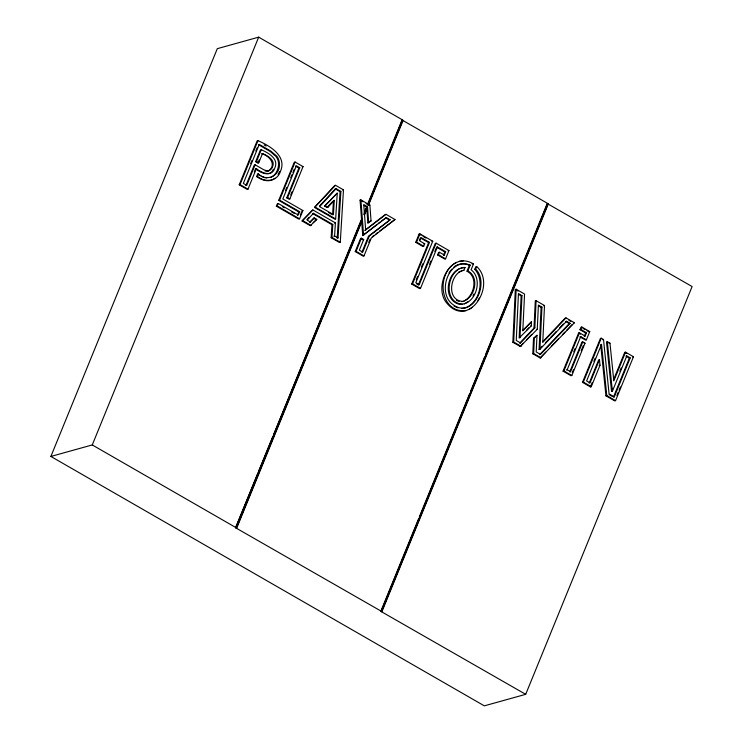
<?xml version="1.0" encoding="UTF-8"?>
<svg xmlns="http://www.w3.org/2000/svg" width="743" height="743" viewBox="0 0 743 743"><rect width="100%" height="100%" fill="white"/><g stroke="black" fill="none" stroke-linecap="round" stroke-linejoin="round"><path stroke-width="1.11" d="M542.696 341.78L565.172 318.143L566.008 317.911L574.404 322.741L540.198 358.005L532.805 353.742L533.511 338.269L536.985 335.269L536.214 351.95L540.477 354.411L570.113 323.307L566.575 321.273L565.729 321.505L569.268 323.539L570.113 323.307M541.043 357.773L533.641 353.51L534.356 338.037L536.985 335.269M538.452 305.81L541.099 307.333L539.093 349.516L539.938 349.284L541.944 307.1L538.406 305.067L537.263 329.279L520.239 346.517L512.846 342.263L515.317 289.464L516.162 289.231L524.558 294.061L522.803 330.876L531.514 321.7L531.319 325.861L519.134 338.037L521.149 295.853L518.493 294.33M521.084 346.284L513.682 342.031L516.162 289.231M519.979 337.796L521.985 295.621L518.447 293.578L516.255 340.47L520.518 342.922L534.83 327.877L536.112 300.711L535.276 300.943L533.994 328.118L519.682 343.164L520.518 342.922M536.112 300.711L544.517 305.54L542.761 342.365L566.008 317.911M333.421 214.588L334.294 200.359L333.458 200.591L332.585 214.829L333.421 214.588L319.601 206.638L336.133 188.676L340.888 191.406L338.037 237.927L337.201 238.159L340.043 191.648L335.288 188.908L319.509 206.052M340.275 242.246L331.991 237.481L332.808 224.442L313.444 213.306L312.599 213.538L331.963 224.674L331.146 237.714L339.44 242.478L340.275 242.246L343.48 189.864L335.539 185.304L334.703 185.536L314.512 207.464L334.824 219.148L335.66 218.916L337.238 193.152L324.654 206.136L327.059 207.52L327.904 207.288L334.294 200.359M338.037 237.927L334.582 235.94L335.409 222.9L312.859 209.925L302.067 220.977L310.323 225.733L316.806 219.361L314.4 217.987L313.555 218.219L309.738 222.352L314.4 217.987M485.467 354.848L547.21 203.536L692.114 286.557L525.7 694.333L484.325 705.85L50.886 456.443L217.3 48.666L258.675 37.15L402.427 119.864L367.831 204.641M50.886 456.443L92.262 444.936L258.675 37.15M265.149 170.992C268.297 171.912 271.557 169.868 272.514 166.803C275.69 159.875 267.526 155.891 262.539 153.504L258.759 162.763L257.914 162.996L255.648 161.695L260.431 149.965L261.276 149.733C268.242 152.807 279.154 158.714 274.78 168.113C271.957 177.308 261.471 172.97 256.391 168.568L247.995 189.149L247.15 189.381L239.218 184.812L257.134 140.901L257.979 140.668C269.625 145.684 287.29 155.965 280.445 171.373C277.362 181.561 264.712 182.908 257.422 176.332L256.586 176.565L257.589 174.103L258.425 173.871C266.681 182.286 280.176 175.589 279.414 164.166A11.349 9.91 74.4 0 0 276.898 156.271L270.954 151.182L259.242 144.439L258.397 144.671L270.118 151.414L276.052 156.504A11.349 9.91 74.4 0 1 278.579 164.398C278.319 169.645 275.783 175.302 270.749 177.512M239.218 184.812L240.054 184.58L257.979 140.668M250.66 163.636L251.942 160.479M255.815 150.996L257.106 147.829M259.242 144.439L243.332 183.419L246.732 185.378L255.128 164.797L263.821 169.803L267.833 171.001M245.887 185.611L254.282 165.039L255.128 164.797M255.648 161.695L256.493 161.463L261.276 149.733M254.292 171.893L255.546 168.8L256.391 168.568M257.914 162.996L259.177 159.912M257.422 176.332L258.425 173.871M299.773 167.751L296.373 165.8L282.832 198.985L302.921 210.548L299.55 218.813L298.705 219.046L276.35 206.183L277.353 203.712L278.198 203.48L298.287 215.043L299.652 211.699L279.554 200.136L278.718 200.378L294.265 162.271L295.11 162.03L303.042 166.599L289.863 198.901L289.018 199.133L286.752 197.833L298.927 167.992L299.773 167.751L287.597 197.601L286.752 197.833M276.35 206.183L277.185 205.941L278.198 203.48M279.554 200.136L295.11 162.03M285.479 190.654L286.789 187.44M290.727 177.809L292.036 174.596M292.909 172.45L294.219 169.246M290.717 194.963L291.999 191.843M297.451 215.275L298.807 211.941L299.652 211.699M300.395 214.913L301.658 211.811M367.413 204.762L402.009 119.985L547.628 203.415L381.215 611.201L235.596 527.771L257.932 473.04M258.805 470.895L272.82 436.55M273.693 434.404L361.284 219.789M364.349 212.275L366.54 206.907M235.596 527.771L362.138 218.591M363.894 214.3L366.958 206.795M236.32 528.18L362.008 220.197M364.191 214.838L367.256 207.325M368.138 205.179L402.734 120.403M236.738 528.069L362.426 220.086M364.618 214.718L367.246 208.281M368.556 205.059L403.152 120.282M386.026 214.346L364.85 230.432L385.18 214.578L386.026 214.346L394.988 219.51L371.333 237.927L364.005 255.898L363.16 256.131L355.228 251.571L360.587 238.438L361.423 238.206L363.689 239.506L359.333 250.177L362.733 252.137L369.327 235.977L390.149 219.761L386.369 217.588L381.883 220.652M355.228 251.571L356.064 251.329L361.423 238.206M361.897 252.369L368.491 236.218L390.149 219.761M368.769 242.394L370.06 239.218M429.473 242.385L428.627 242.627L411.715 284.067L412.551 283.835L429.473 242.385L421.188 237.621L419.823 240.964L424.708 243.778L423.696 246.239L422.86 246.472L415.709 242.357L419.08 234.091L419.925 233.859L432.742 241.234L415.829 282.684L419.228 284.643L436.141 243.184L448.958 250.558L445.586 258.824L444.741 259.066L437.599 254.951L438.611 252.49L439.447 252.258L444.323 255.063L445.689 251.719L437.404 246.955L436.559 247.187L444.843 251.951L445.689 251.719M415.709 242.357L416.554 242.125L419.925 233.859M419.321 240.361L420.343 237.853M416.284 279.73L417.585 276.535M421.485 266.969L422.786 263.784M416.684 283.891L418.383 284.875L435.296 243.425L436.141 243.184M429.621 264.192L430.921 261.007M434.822 251.44L436.132 248.255M411.715 284.067L419.646 288.637L420.492 288.405L437.404 246.955M437.599 254.951L438.444 254.719L439.447 252.258M444.843 251.951L443.478 255.295L444.323 255.063M463.065 270.489L463.911 270.257L465.044 267.471C447.639 267.851 441.026 298.407 458.542 304.11C475.344 306.348 483.851 279.479 471.108 269.774L473.477 263.969C451.54 250.307 433.076 285.553 446.274 302.475C468.118 330.124 497.206 285.238 476.662 266.486L475.817 266.718L474.777 269.263C485.058 280.835 479.634 302.485 465.239 307.974M466.985 271.195L469.381 265.335L470.217 265.093L467.83 270.963L466.985 271.195C478.641 277.13 474.266 295.974 463.948 301.073M474.777 269.263L475.613 269.031L476.662 266.486M525.7 694.333L380.797 611.322L418.458 519.032M419.34 516.887L469.697 393.474M470.57 391.329L484.585 356.993M381.521 611.73L547.935 203.953M381.939 611.619L548.353 203.833M582.753 341.882L570.568 371.723L569.732 371.955L581.908 342.114L582.753 341.882L585.02 343.182L571.841 375.484L570.995 375.726L563.064 371.156L578.611 333.05L579.456 332.818L585.122 336.077L586.487 332.734L580.812 329.474L579.977 329.706L580.98 327.245L581.825 327.013L589.756 331.582L586.385 339.848L585.54 340.08L579.874 336.82L580.71 336.579L586.385 339.848M563.064 371.156L563.9 370.924L579.456 332.818M580.812 329.474L581.825 327.013M573.754 351.801L575.063 348.597M566.333 370.005L567.169 369.773L580.71 336.579M586.487 332.734L585.642 332.966L584.277 336.31L585.122 336.077M572.268 372.596L573.55 369.466M581.202 350.715L583.329 345.504M589.162 383.147L598.635 359.956L599.471 359.714L600.028 365.212L591.27 386.676L590.434 386.908L582.493 382.339L600.418 338.427L601.254 338.195L603.502 339.486L609.084 393.883L614.294 396.883L630.213 357.894L626.813 355.934L625.968 356.166L629.367 358.126L630.213 357.894M582.493 382.339L583.339 382.106L601.254 338.195M593.861 361.339L595.143 358.2M613.412 380.072L624.705 352.405L625.55 352.173L633.482 356.733L615.557 400.644L614.721 400.886L605.944 395.833L600.688 344.622L601.524 344.39L586.608 380.955L590.007 382.905L599.471 359.714M590.434 386.908L592.18 382.617M625.55 352.173L613.82 380.899L609.975 343.21L607.328 341.687L606.492 341.919L611.554 391.496L612.39 391.264L626.813 355.934M611.554 391.496L612.864 388.283M619.848 371.156L621.157 367.943M629.367 358.126L613.458 397.115L614.294 396.883M616.904 395.527L618.213 392.313M619.086 390.168L620.405 386.954M473.012 295.946L473.96 293.987M477.963 300.599L479.244 298.008M278.086 174.438L279.609 171.605M273.415 169.218C270.285 177.651 260.329 172.636 255.546 168.8M449.013 272.867L451.781 269.18M302.067 220.977L312.859 209.925M314.512 207.464L335.539 185.304M307.008 219.622L309.107 217.337M313.444 213.306L307.147 220.151L310.574 222.12M324.654 206.136L337.238 193.152M313.147 222.668L316.806 219.361M327.059 207.52L332.743 201.362M522.756 330.282L531.514 321.7M526.703 330.078L528.97 327.691M520.239 346.517L523.323 343.285M526.406 340.043L531.802 334.369M539.093 349.516L542.232 346.219M545.362 342.922L549.281 338.808M550.851 337.155L556.331 331.397M559.46 328.1L563.38 323.976M539.938 349.284L566.575 321.273M569.268 323.539L539.641 354.643L540.477 354.411M540.198 358.005L545.761 352.163M551.325 346.331L558.476 338.827M562.442 334.656L564.829 332.149M566.417 330.486L571.98 324.645M363.847 205.347L366.689 206.972L367.859 222.965L371.045 220.922L369.884 205.059L360.912 199.904L360.076 200.136L362.76 235.559L376.422 224.915M378.243 223.494L380.063 222.073M362.76 235.559L386.369 217.588M372.308 236.748L374.128 235.327M375.949 233.915L377.769 232.494M379.589 231.082L394.988 219.51M468.396 301.537L464.264 303.952M367.859 222.965L371.045 220.922M453.908 267.146C458.078 263.356 464.412 262.818 469.381 265.335M459.248 268.799C446.181 276.015 444.398 302.661 462.322 304.212M268.539 170.862C277.037 164.992 269.486 155.547 261.694 153.736L262.539 153.504M456.508 262.363C435.612 272.746 439.401 313.704 466.149 310.602M468.972 309.515L472.344 307.305M274.956 178.246C269.421 182.936 261.852 180.243 256.586 176.565M458.58 272.207L463.911 270.257M461.561 270.805C449.701 275.876 446.627 300.2 462.462 301.389M302.197 166.831L303.042 166.599M335.288 188.908L336.133 188.676M342.644 190.106L343.48 189.864M340.043 191.648L340.888 191.406M302.085 210.78L302.921 210.548M369.039 205.291L369.884 205.059M366.689 206.972L367.525 206.74L368.704 222.733M334.564 223.132L335.409 222.9M331.963 224.674L332.808 224.442M333.746 236.172L334.582 235.94M331.146 237.714L331.991 237.481M363.689 239.506L362.853 239.738L360.587 238.438M431.897 241.466L432.742 241.234M423.863 244.01L424.708 243.778M448.113 250.8L448.958 250.558M473.477 263.969L472.084 263.83M465.044 267.471L461.199 267.944M418.383 284.875L419.228 284.643M521.149 295.853L521.985 295.621M543.672 305.782L544.517 305.54M541.099 307.333L541.944 307.1M530.483 326.093L531.319 325.861M533.994 328.118L534.83 327.877M536.418 329.511L537.263 329.279M573.568 322.982L574.404 322.741M512.846 342.263L513.682 342.031M533.511 338.269L534.356 338.037M589.756 331.582L588.911 331.815L586.933 330.672M532.805 353.742L533.641 353.51M584.174 343.424L585.02 343.182M602.657 339.718L603.502 339.486M609.13 343.442L609.975 343.21M599.183 365.445L600.028 365.212M632.637 356.974L633.482 356.733M605.944 395.833L606.79 395.601L615.557 400.644M461.626 301.63C474.591 299.531 480.34 277.315 467.83 270.963M461.756 308.419L464.375 308.085M459.332 261.276L463.233 260.932M264.619 177.661L266.746 177.939M470.217 265.093C449.766 256.799 437.163 290.652 451.4 303.33C471.833 321.431 490.538 283.566 475.613 269.031M456.481 300.367L459.128 301.435M261.23 176.202L263.774 177.289M454.112 306.162L458.032 307.862M264.127 144.931L266.124 146.074M360.076 200.136L363.067 201.855M366.048 203.573L368.045 204.724M419.08 234.091L421.058 235.225M423.027 236.358L425.98 238.057M515.317 289.464L518.112 291.07M568.897 320.298L570.763 321.366M582.967 328.387L584.945 329.53M624.705 352.405L626.683 353.547M367.525 206.74L363.745 204.566L365.695 230.191M295.528 166.033L298.927 167.992M385.533 217.82L389.313 219.993M421.262 238.382L428.627 242.627M579.977 329.706L585.642 332.966M578.611 333.05L580.497 334.136M416.554 242.125L423.696 246.239M438.444 254.719L445.586 258.824M256.493 161.463L258.759 162.763M325.499 205.904L327.904 207.288M328.629 212.554L331.592 214.253M315.357 207.232L335.66 218.916M257.589 174.103L260.319 175.673M287.597 197.601L289.863 198.901M313.555 218.219L315.961 219.603M278.718 200.378L298.807 211.941M567.169 369.773L570.568 371.723M282.377 206.61L284.383 207.761M291.423 211.811L294.432 213.547M609.111 394.617L612.585 396.623M240.054 184.58L247.995 189.149M277.185 205.941L299.55 218.813M302.903 220.745L311.168 225.5M356.064 251.329L364.005 255.898M412.551 283.835L420.492 288.405M563.9 370.924L571.841 375.484M583.339 382.106L591.27 386.676M92.262 444.936L236.014 527.651M601.524 344.39L606.79 395.601M607.328 341.687L612.39 391.264M360.912 199.904L363.596 235.327"/></g></svg>
